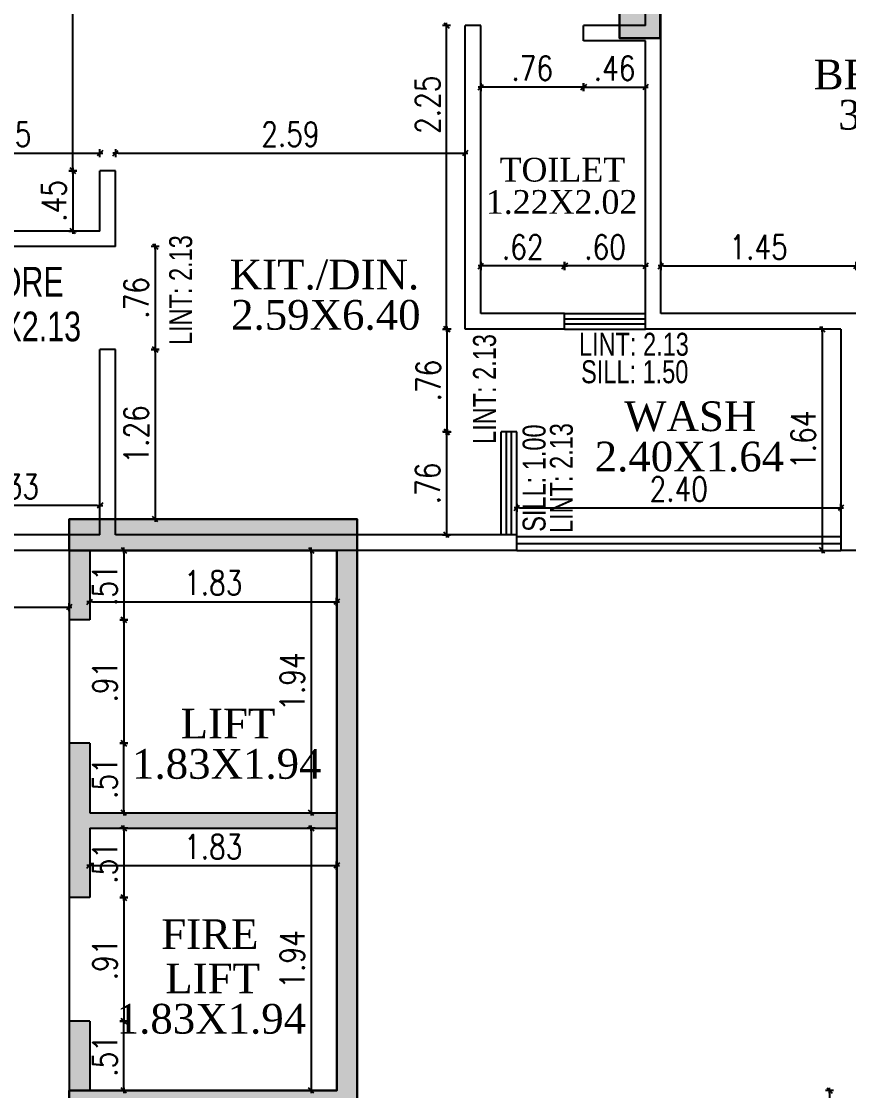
# Model space of a CAD drawing. Header units: inches. Extents: x 14235 to 14499, y 0 to 2549.
# Drawn here: x 14341.1 to 14347.23, y 2364.85 to 2372.77 of the extents above; entities that cross this region are included whole.
import ezdxf
from ezdxf.enums import TextEntityAlignment as Align

# ---------------------------------------------------------------- set-up
doc = ezdxf.new("R2010")
doc.units = ezdxf.units.IN
doc.header["$LTSCALE"] = 0.25
doc.header["$MEASUREMENT"] = 0
doc.header["$PDMODE"] = 35
doc.layers.add('P-COL', color=7, linetype='Continuous', lineweight=30)
doc.layers.add('P-COLHAT', color=8, linetype='Continuous', lineweight=25)
for name, color, linetype in [('steel', 251, 'Continuous'), ('text-large', 7, 'Continuous'), ('wall', 7, 'Continuous'), ('wall hatch', 7, 'Continuous'), ('walls', 7, 'Continuous'), ('windows', 106, 'Continuous'), ('WORK TEX', 6, 'Continuous'), ('WORKING DIM', 7, 'Continuous')]:
    doc.layers.add(name, color=color, linetype=linetype)
doc.styles.add('ARIAL', font='TIMES_0.TTF')
doc.styles.add('ARL', font='swisscl_0.ttf')
doc.styles.add('romans', font='romans.shx', dxfattribs={"width": 0.8})
doc.dimstyles.new('121', dxfattribs={"dimscale": 0.1, "dimtxt": 1.8, "dimasz": 0.2, "dimexe": 0.03125, "dimexo": 0.25, "dimgap": 0.5, "dimtad": 1, "dimzin": 4, "dimdsep": 46, "dimtxsty": 'romans', "dimblk1": 'MINITICK', "dimblk2": 'MINITICK', "dimsah": 1, "dimcen": 1, "dimse1": 1, "dimse2": 1, "dimclrd": 252, "dimclre": 256, "dimclrt": 7, "dimadec": 3, "dimazin": 0, "dimtfac": 0.8, "dimtix": 1, "dimtmove": 2, "dimatfit": 3, "dimfxl": 0, "dimtolj": 1, "dimtzin": 3, "dimarcsym": 0})

# ---------------------------------------------------------------- blocks, each defined once
blk = doc.blocks.new('B')
at = {"layer": 'P-COLHAT', "lineweight": 30}
blk.add_hatch(color=256, dxfattribs=at).paths.add_polyline_path([(17.9878, -5.4067), (17.6878, -5.4067), (17.6878, -4.2067), (17.9878, -4.2067)])
at = {"layer": 'P-COLHAT', "ltscale": 10}
blk.add_hatch(color=256, dxfattribs=at).paths.add_polyline_path([(13.6101, -13.2006), (15.5918, -13.2006), (15.5918, -9.1991), (13.6101, -9.1991), (13.6101, -8.9691), (15.7442, -8.9691), (15.7442, -13.4306), (13.6101, -13.4306)])
at = {"layer": 'P-COL'}
blk.add_lwpolyline([(17.9878, -5.4067), (17.6878, -5.4067), (17.6878, -4.2067), (17.9878, -4.2067)], close=True, dxfattribs=at)
at = {"layer": 'P-COL', "ltscale": 10}
blk.add_lwpolyline([(13.6101, -13.2006), (15.5918, -13.2006), (15.5918, -9.1991), (13.6101, -9.1991), (13.6101, -8.9691), (15.7442, -8.9691), (15.7442, -13.4306), (13.6101, -13.4306)], close=True, dxfattribs=at)
blk = doc.blocks.new('MINITICK')
at = {"color": 7}
for p, q in [((1, 1), (-1, -1)), ((-1, 0), (1, 0)), ((0, -1.5), (0, 1.5))]:
    blk.add_line(p, q, dxfattribs=at)
blk = doc.blocks.new('*D411')
at = {"layer": 'Defpoints', "color": 0, "transparency": 16777216}
for p in [(14340.3514, 2369.4136), (14341.6852, 2369.4136), (14340.3514, 2369.1857)]:
    blk.add_point(p, dxfattribs=at)
at = {"layer": 'WORKING DIM', "color": 252, "lineweight": -2, "transparency": 16777216}
blk.add_line((14341.6652, 2369.1857), (14340.3714, 2369.1857), dxfattribs=at)
at = {"layer": 'WORKING DIM', "color": 252, "lineweight": -2, "transparency": 16777216, "xscale": 0.02, "yscale": 0.02, "zscale": 0.02, "rotation": 180}
blk.add_blockref('MINITICK', (14340.3514, 2369.1857), dxfattribs=at)
at = {"layer": 'WORKING DIM', "color": 252, "lineweight": -2, "transparency": 16777216, "xscale": 0.02, "yscale": 0.02, "zscale": 0.02}
blk.add_blockref('MINITICK', (14341.6852, 2369.1857), dxfattribs=at)
at = {"layer": 'WORKING DIM', "color": 7, "transparency": 16777216, "insert": (14341.0183, 2369.3257), "char_height": 0.18, "attachment_point": 5, "style": 'romans'}
blk.add_mtext('\\A1;1.33', dxfattribs=at)
blk = doc.blocks.new('*D412')
at = {"layer": 'Defpoints', "color": 0, "transparency": 16777216}
for p in [(14341.7424, 2370.3416), (14341.7424, 2369.0833), (14342.0937, 2369.0833)]:
    blk.add_point(p, dxfattribs=at)
at = {"layer": 'WORKING DIM', "color": 252, "lineweight": -2, "transparency": 16777216}
blk.add_line((14342.0937, 2370.3216), (14342.0937, 2369.1033), dxfattribs=at)
at = {"layer": 'WORKING DIM', "color": 252, "lineweight": -2, "transparency": 16777216, "xscale": 0.02, "yscale": 0.02, "zscale": 0.02}
for p, rotation in [((14342.0937, 2370.3416), 90), ((14342.0937, 2369.0833), 270)]:
    blk.add_blockref('MINITICK', p, dxfattribs=dict(at, rotation=rotation))
at = {"layer": 'WORKING DIM', "color": 7, "transparency": 16777216, "insert": (14341.9537, 2369.7124), "char_height": 0.18, "attachment_point": 5, "rotation": 90, "style": 'romans'}
blk.add_mtext('\\A1;1.26', dxfattribs=at)
blk = doc.blocks.new('*D413')
at = {"layer": 'Defpoints', "color": 0, "transparency": 16777216}
for p in [(14341.6668, 2371.1038), (14341.7424, 2370.3416), (14342.0937, 2370.3416)]:
    blk.add_point(p, dxfattribs=at)
at = {"layer": 'WORKING DIM', "color": 252, "lineweight": -2, "transparency": 16777216}
blk.add_line((14342.0937, 2371.0838), (14342.0937, 2370.3616), dxfattribs=at)
at = {"layer": 'WORKING DIM', "color": 252, "lineweight": -2, "transparency": 16777216, "xscale": 0.02, "yscale": 0.02, "zscale": 0.02}
for p, rotation in [((14342.0937, 2371.1038), 90), ((14342.0937, 2370.3416), 270)]:
    blk.add_blockref('MINITICK', p, dxfattribs=dict(at, rotation=rotation))
at = {"layer": 'WORKING DIM', "color": 7, "transparency": 16777216, "insert": (14341.9537, 2370.7227), "char_height": 0.18, "attachment_point": 5, "rotation": 90, "style": 'romans'}
blk.add_mtext('\\A1;.76', dxfattribs=at)
blk = doc.blocks.new('*D541')
at = {"layer": 'Defpoints', "color": 0, "transparency": 16777216}
for p in [(14341.6852, 2371.6653), (14341.4838, 2371.2181), (14341.6852, 2371.2181)]:
    blk.add_point(p, dxfattribs=at)
at = {"layer": 'WORKING DIM', "color": 252, "lineweight": -2, "transparency": 16777216}
blk.add_line((14341.4838, 2371.6453), (14341.4838, 2371.2381), dxfattribs=at)
at = {"layer": 'WORKING DIM', "color": 252, "lineweight": -2, "transparency": 16777216, "xscale": 0.02, "yscale": 0.02, "zscale": 0.02}
for p, rotation in [((14341.4838, 2371.6653), 90), ((14341.4838, 2371.2181), 270)]:
    blk.add_blockref('MINITICK', p, dxfattribs=dict(at, rotation=rotation))
at = {"layer": 'WORKING DIM', "color": 7, "transparency": 16777216, "insert": (14341.3438, 2371.4417), "char_height": 0.18, "attachment_point": 5, "rotation": 90, "style": 'romans'}
blk.add_mtext('\\A1;.45', dxfattribs=at)
blk = doc.blocks.new('*D542')
at = {"layer": 'Defpoints', "color": 0, "transparency": 16777216}
for p in [(14341.4838, 2374.9128), (14341.7995, 2374.9128), (14341.7995, 2371.6653)]:
    blk.add_point(p, dxfattribs=at)
at = {"layer": 'WORKING DIM', "color": 252, "lineweight": -2, "transparency": 16777216}
blk.add_line((14341.4838, 2371.6853), (14341.4838, 2374.8928), dxfattribs=at)
at = {"layer": 'WORKING DIM', "color": 252, "lineweight": -2, "transparency": 16777216, "xscale": 0.02, "yscale": 0.02, "zscale": 0.02}
for p, rotation in [((14341.4838, 2374.9128), 90), ((14341.4838, 2371.6653), 270)]:
    blk.add_blockref('MINITICK', p, dxfattribs=dict(at, rotation=rotation))
at = {"layer": 'WORKING DIM', "color": 7, "transparency": 16777216, "insert": (14341.3438, 2373.2891), "char_height": 0.18, "attachment_point": 5, "rotation": 90, "style": 'romans'}
blk.add_mtext('\\A1;3.25', dxfattribs=at)
blk = doc.blocks.new('*D569')
at = {"layer": 'Defpoints', "color": 0, "transparency": 16777216}
for p in [(14347.2873, 2370.9594), (14345.8392, 2370.6064), (14347.2873, 2370.6064)]:
    blk.add_point(p, dxfattribs=at)
at = {"layer": 'WORKING DIM', "color": 252, "lineweight": -2, "transparency": 16777216}
blk.add_line((14345.8592, 2370.9594), (14347.2673, 2370.9594), dxfattribs=at)
at = {"layer": 'WORKING DIM', "color": 252, "lineweight": -2, "transparency": 16777216, "xscale": 0.02, "yscale": 0.02, "zscale": 0.02, "rotation": 180}
blk.add_blockref('MINITICK', (14345.8392, 2370.9594), dxfattribs=at)
at = {"layer": 'WORKING DIM', "color": 252, "lineweight": -2, "transparency": 16777216, "xscale": 0.02, "yscale": 0.02, "zscale": 0.02}
blk.add_blockref('MINITICK', (14347.2873, 2370.9594), dxfattribs=at)
at = {"layer": 'WORKING DIM', "color": 7, "transparency": 16777216, "insert": (14346.5632, 2371.0994), "char_height": 0.18, "attachment_point": 5, "style": 'romans'}
blk.add_mtext('\\A1;1.45', dxfattribs=at)
blk = doc.blocks.new('*D573')
at = {"layer": 'Defpoints', "color": 0, "transparency": 16777216}
for p in [(14345.2675, 2372.6262), (14345.7248, 2372.6262), (14345.7248, 2372.2845)]:
    blk.add_point(p, dxfattribs=at)
at = {"layer": 'WORKING DIM', "color": 252, "lineweight": -2, "transparency": 16777216}
blk.add_line((14345.2875, 2372.2845), (14345.7048, 2372.2845), dxfattribs=at)
at = {"layer": 'WORKING DIM', "color": 252, "lineweight": -2, "transparency": 16777216, "xscale": 0.02, "yscale": 0.02, "zscale": 0.02, "rotation": 180}
blk.add_blockref('MINITICK', (14345.2675, 2372.2845), dxfattribs=at)
at = {"layer": 'WORKING DIM', "color": 252, "lineweight": -2, "transparency": 16777216, "xscale": 0.02, "yscale": 0.02, "zscale": 0.02}
blk.add_blockref('MINITICK', (14345.7248, 2372.2845), dxfattribs=at)
at = {"layer": 'WORKING DIM', "color": 7, "transparency": 16777216, "insert": (14345.4962, 2372.4245), "char_height": 0.18, "attachment_point": 5, "style": 'romans'}
blk.add_mtext('\\A1;.46', dxfattribs=at)
blk = doc.blocks.new('*D574')
at = {"layer": 'Defpoints', "color": 0, "transparency": 16777216}
for p in [(14344.5053, 2372.7405), (14345.2675, 2372.7405), (14344.5053, 2372.2845)]:
    blk.add_point(p, dxfattribs=at)
at = {"layer": 'WORKING DIM', "color": 252, "lineweight": -2, "transparency": 16777216}
blk.add_line((14345.2475, 2372.2845), (14344.5253, 2372.2845), dxfattribs=at)
at = {"layer": 'WORKING DIM', "color": 252, "lineweight": -2, "transparency": 16777216, "xscale": 0.02, "yscale": 0.02, "zscale": 0.02, "rotation": 180}
blk.add_blockref('MINITICK', (14344.5053, 2372.2845), dxfattribs=at)
at = {"layer": 'WORKING DIM', "color": 252, "lineweight": -2, "transparency": 16777216, "xscale": 0.02, "yscale": 0.02, "zscale": 0.02}
blk.add_blockref('MINITICK', (14345.2675, 2372.2845), dxfattribs=at)
at = {"layer": 'WORKING DIM', "color": 7, "transparency": 16777216, "insert": (14344.8864, 2372.4245), "char_height": 0.18, "attachment_point": 5, "style": 'romans'}
blk.add_mtext('\\A1;.76', dxfattribs=at)
blk = doc.blocks.new('*D575')
at = {"layer": 'Defpoints', "color": 0, "transparency": 16777216}
for p in [(14345.127, 2370.9594), (14345.127, 2370.6064), (14345.7248, 2370.6064)]:
    blk.add_point(p, dxfattribs=at)
at = {"layer": 'WORKING DIM', "color": 252, "lineweight": -2, "transparency": 16777216}
blk.add_line((14345.7048, 2370.9594), (14345.147, 2370.9594), dxfattribs=at)
at = {"layer": 'WORKING DIM', "color": 252, "lineweight": -2, "transparency": 16777216, "xscale": 0.02, "yscale": 0.02, "zscale": 0.02, "rotation": 180}
blk.add_blockref('MINITICK', (14345.127, 2370.9594), dxfattribs=at)
at = {"layer": 'WORKING DIM', "color": 252, "lineweight": -2, "transparency": 16777216, "xscale": 0.02, "yscale": 0.02, "zscale": 0.02}
blk.add_blockref('MINITICK', (14345.7248, 2370.9594), dxfattribs=at)
at = {"layer": 'WORKING DIM', "color": 7, "transparency": 16777216, "insert": (14345.4259, 2371.0994), "char_height": 0.18, "attachment_point": 5, "style": 'romans'}
blk.add_mtext('\\A1;.60', dxfattribs=at)
blk = doc.blocks.new('*D576')
at = {"layer": 'Defpoints', "color": 0, "transparency": 16777216}
for p in [(14344.5053, 2370.9594), (14344.5053, 2370.6064), (14345.127, 2370.6064)]:
    blk.add_point(p, dxfattribs=at)
at = {"layer": 'WORKING DIM', "color": 252, "lineweight": -2, "transparency": 16777216}
blk.add_line((14345.107, 2370.9594), (14344.5253, 2370.9594), dxfattribs=at)
at = {"layer": 'WORKING DIM', "color": 252, "lineweight": -2, "transparency": 16777216, "xscale": 0.02, "yscale": 0.02, "zscale": 0.02, "rotation": 180}
blk.add_blockref('MINITICK', (14344.5053, 2370.9594), dxfattribs=at)
at = {"layer": 'WORKING DIM', "color": 252, "lineweight": -2, "transparency": 16777216, "xscale": 0.02, "yscale": 0.02, "zscale": 0.02}
blk.add_blockref('MINITICK', (14345.127, 2370.9594), dxfattribs=at)
at = {"layer": 'WORKING DIM', "color": 7, "transparency": 16777216, "insert": (14344.8161, 2371.0994), "char_height": 0.18, "attachment_point": 5, "style": 'romans'}
blk.add_mtext('\\A1;.62', dxfattribs=at)
blk = doc.blocks.new('*D577')
at = {"layer": 'Defpoints', "color": 0, "transparency": 16777216}
for p in [(14344.6959, 2369.7299), (14344.2525, 2368.9677), (14344.6959, 2368.9677)]:
    blk.add_point(p, dxfattribs=at)
at = {"layer": 'WORKING DIM', "color": 252, "lineweight": -2, "transparency": 16777216}
blk.add_line((14344.2525, 2369.7099), (14344.2525, 2368.9877), dxfattribs=at)
at = {"layer": 'WORKING DIM', "color": 252, "lineweight": -2, "transparency": 16777216, "xscale": 0.02, "yscale": 0.02, "zscale": 0.02}
for p, rotation in [((14344.2525, 2369.7299), 90), ((14344.2525, 2368.9677), 270)]:
    blk.add_blockref('MINITICK', p, dxfattribs=dict(at, rotation=rotation))
at = {"layer": 'WORKING DIM', "color": 7, "transparency": 16777216, "insert": (14344.1125, 2369.3488), "char_height": 0.18, "attachment_point": 5, "rotation": 90, "style": 'romans'}
blk.add_mtext('\\A1;.76', dxfattribs=at)
blk = doc.blocks.new('*D578')
at = {"layer": 'Defpoints', "color": 0, "transparency": 16777216}
for p in [(14344.2575, 2370.492), (14344.759, 2370.492), (14344.7721, 2369.7299)]:
    blk.add_point(p, dxfattribs=at)
at = {"layer": 'WORKING DIM', "color": 252, "lineweight": -2, "transparency": 16777216}
blk.add_line((14344.2575, 2369.7499), (14344.2575, 2370.472), dxfattribs=at)
at = {"layer": 'WORKING DIM', "color": 252, "lineweight": -2, "transparency": 16777216, "xscale": 0.02, "yscale": 0.02, "zscale": 0.02}
for p, rotation in [((14344.2575, 2370.492), 90), ((14344.2575, 2369.7299), 270)]:
    blk.add_blockref('MINITICK', p, dxfattribs=dict(at, rotation=rotation))
at = {"layer": 'WORKING DIM', "color": 7, "transparency": 16777216, "insert": (14344.1175, 2370.111), "char_height": 0.18, "attachment_point": 5, "rotation": 90, "style": 'romans'}
blk.add_mtext('\\A1;.76', dxfattribs=at)
blk = doc.blocks.new('*D579')
at = {"layer": 'Defpoints', "color": 0, "transparency": 16777216}
for p in [(14346.8772, 2370.492), (14346.8772, 2368.8533), (14347.0337, 2368.8533)]:
    blk.add_point(p, dxfattribs=at)
at = {"layer": 'WORKING DIM', "color": 252, "lineweight": -2, "transparency": 16777216}
blk.add_line((14347.0337, 2370.472), (14347.0337, 2368.8733), dxfattribs=at)
at = {"layer": 'WORKING DIM', "color": 252, "lineweight": -2, "transparency": 16777216, "xscale": 0.02, "yscale": 0.02, "zscale": 0.02}
for p, rotation in [((14347.0337, 2370.492), 90), ((14347.0337, 2368.8533), 270)]:
    blk.add_blockref('MINITICK', p, dxfattribs=dict(at, rotation=rotation))
at = {"layer": 'WORKING DIM', "color": 7, "transparency": 16777216, "insert": (14346.8937, 2369.6727), "char_height": 0.18, "attachment_point": 5, "rotation": 90, "style": 'romans'}
blk.add_mtext('\\A1;1.64', dxfattribs=at)
blk = doc.blocks.new('*D580')
at = {"layer": 'Defpoints', "color": 0, "transparency": 16777216}
for p in [(14347.173, 2369.1675), (14344.7721, 2369.117), (14347.173, 2369.117)]:
    blk.add_point(p, dxfattribs=at)
at = {"layer": 'WORKING DIM', "color": 252, "lineweight": -2, "transparency": 16777216}
blk.add_line((14344.7921, 2369.1675), (14347.153, 2369.1675), dxfattribs=at)
at = {"layer": 'WORKING DIM', "color": 252, "lineweight": -2, "transparency": 16777216, "xscale": 0.02, "yscale": 0.02, "zscale": 0.02, "rotation": 180}
blk.add_blockref('MINITICK', (14344.7721, 2369.1675), dxfattribs=at)
at = {"layer": 'WORKING DIM', "color": 252, "lineweight": -2, "transparency": 16777216, "xscale": 0.02, "yscale": 0.02, "zscale": 0.02}
blk.add_blockref('MINITICK', (14347.173, 2369.1675), dxfattribs=at)
at = {"layer": 'WORKING DIM', "color": 7, "transparency": 16777216, "insert": (14345.9725, 2369.3075), "char_height": 0.18, "attachment_point": 5, "style": 'romans'}
blk.add_mtext('\\A1;2.40', dxfattribs=at)
blk = doc.blocks.new('*D582')
at = {"layer": 'Defpoints', "color": 0, "transparency": 16777216}
for p in [(14344.2525, 2372.7405), (14344.391, 2372.7405), (14344.391, 2370.492)]:
    blk.add_point(p, dxfattribs=at)
at = {"layer": 'WORKING DIM', "color": 252, "lineweight": -2, "transparency": 16777216}
blk.add_line((14344.2525, 2370.512), (14344.2525, 2372.7205), dxfattribs=at)
at = {"layer": 'WORKING DIM', "color": 252, "lineweight": -2, "transparency": 16777216, "xscale": 0.02, "yscale": 0.02, "zscale": 0.02}
for p, rotation in [((14344.2525, 2372.7405), 90), ((14344.2525, 2370.492), 270)]:
    blk.add_blockref('MINITICK', p, dxfattribs=dict(at, rotation=rotation))
at = {"layer": 'WORKING DIM', "color": 7, "transparency": 16777216, "insert": (14344.1125, 2372.1539), "char_height": 0.18, "attachment_point": 5, "rotation": 90, "style": 'romans'}
blk.add_mtext('\\A1;2.25', dxfattribs=at)
blk = doc.blocks.new('*D583')
at = {"layer": 'Defpoints', "color": 0, "transparency": 16777216}
for p in [(14341.4565, 2368.4317), (14336.6928, 2368.1438), (14341.4565, 2368.1438)]:
    blk.add_point(p, dxfattribs=at)
at = {"layer": 'WORKING DIM', "color": 252, "lineweight": -2, "transparency": 16777216}
blk.add_line((14336.7128, 2368.4317), (14341.4365, 2368.4317), dxfattribs=at)
at = {"layer": 'WORKING DIM', "color": 252, "lineweight": -2, "transparency": 16777216, "xscale": 0.02, "yscale": 0.02, "zscale": 0.02, "rotation": 180}
blk.add_blockref('MINITICK', (14336.6928, 2368.4317), dxfattribs=at)
at = {"layer": 'WORKING DIM', "color": 252, "lineweight": -2, "transparency": 16777216, "xscale": 0.02, "yscale": 0.02, "zscale": 0.02}
blk.add_blockref('MINITICK', (14341.4565, 2368.4317), dxfattribs=at)
at = {"layer": 'WORKING DIM', "color": 7, "transparency": 16777216, "insert": (14339.0747, 2368.5717), "char_height": 0.18, "attachment_point": 5, "style": 'romans'}
blk.add_mtext('\\A1;4.76', dxfattribs=at)
blk = doc.blocks.new('*D585')
at = {"layer": 'Defpoints', "color": 0, "transparency": 16777216}
for p in [(14344.391, 2371.7957), (14341.7995, 2371.2793), (14344.391, 2371.2793)]:
    blk.add_point(p, dxfattribs=at)
at = {"layer": 'WORKING DIM', "color": 252, "lineweight": -2, "transparency": 16777216}
blk.add_line((14341.8195, 2371.7957), (14344.371, 2371.7957), dxfattribs=at)
at = {"layer": 'WORKING DIM', "color": 252, "lineweight": -2, "transparency": 16777216, "xscale": 0.02, "yscale": 0.02, "zscale": 0.02, "rotation": 180}
blk.add_blockref('MINITICK', (14341.7995, 2371.7957), dxfattribs=at)
at = {"layer": 'WORKING DIM', "color": 252, "lineweight": -2, "transparency": 16777216, "xscale": 0.02, "yscale": 0.02, "zscale": 0.02}
blk.add_blockref('MINITICK', (14344.391, 2371.7957), dxfattribs=at)
at = {"layer": 'WORKING DIM', "color": 7, "transparency": 16777216, "insert": (14343.0953, 2371.9357), "char_height": 0.18, "attachment_point": 5, "style": 'romans'}
blk.add_mtext('\\A1;2.59', dxfattribs=at)
blk = doc.blocks.new('*D586')
at = {"layer": 'Defpoints', "color": 0, "transparency": 16777216}
for p in [(14341.6852, 2371.7957), (14340.237, 2371.2181), (14341.6852, 2371.2181)]:
    blk.add_point(p, dxfattribs=at)
at = {"layer": 'WORKING DIM', "color": 252, "lineweight": -2, "transparency": 16777216}
blk.add_line((14340.257, 2371.7957), (14341.6652, 2371.7957), dxfattribs=at)
at = {"layer": 'WORKING DIM', "color": 252, "lineweight": -2, "transparency": 16777216, "xscale": 0.02, "yscale": 0.02, "zscale": 0.02, "rotation": 180}
blk.add_blockref('MINITICK', (14340.237, 2371.7957), dxfattribs=at)
at = {"layer": 'WORKING DIM', "color": 252, "lineweight": -2, "transparency": 16777216, "xscale": 0.02, "yscale": 0.02, "zscale": 0.02}
blk.add_blockref('MINITICK', (14341.6852, 2371.7957), dxfattribs=at)
at = {"layer": 'WORKING DIM', "color": 7, "transparency": 16777216, "insert": (14340.9611, 2371.9357), "char_height": 0.18, "attachment_point": 5, "style": 'romans'}
blk.add_mtext('\\A1;1.45', dxfattribs=at)
blk = doc.blocks.new('*D415')
at = {"layer": 'Defpoints', "color": 0, "transparency": 16777216}
for p in [(14341.609, 2368.6785), (14343.4382, 2368.6785), (14343.4382, 2368.4728)]:
    blk.add_point(p, dxfattribs=at)
at = {"layer": 'WORKING DIM', "color": 252, "lineweight": -2, "transparency": 16777216}
blk.add_line((14341.629, 2368.4728), (14343.4182, 2368.4728), dxfattribs=at)
at = {"layer": 'WORKING DIM', "color": 252, "lineweight": -2, "transparency": 16777216, "xscale": 0.02, "yscale": 0.02, "zscale": 0.02, "rotation": 180}
blk.add_blockref('MINITICK', (14341.609, 2368.4728), dxfattribs=at)
at = {"layer": 'WORKING DIM', "color": 252, "lineweight": -2, "transparency": 16777216, "xscale": 0.02, "yscale": 0.02, "zscale": 0.02}
blk.add_blockref('MINITICK', (14343.4382, 2368.4728), dxfattribs=at)
at = {"layer": 'WORKING DIM', "color": 7, "transparency": 16777216, "insert": (14342.5236, 2368.6128), "char_height": 0.18, "attachment_point": 5, "style": 'romans'}
blk.add_mtext('\\A1;1.83', dxfattribs=at)
blk = doc.blocks.new('*D416')
at = {"layer": 'Defpoints', "color": 0, "transparency": 16777216}
for p in [(14341.8615, 2368.8533), (14341.8615, 2366.9097), (14343.2489, 2366.9097)]:
    blk.add_point(p, dxfattribs=at)
at = {"layer": 'WORKING DIM', "color": 252, "lineweight": -2, "transparency": 16777216}
blk.add_line((14343.2489, 2368.8333), (14343.2489, 2366.9297), dxfattribs=at)
at = {"layer": 'WORKING DIM', "color": 252, "lineweight": -2, "transparency": 16777216, "xscale": 0.02, "yscale": 0.02, "zscale": 0.02}
for p, rotation in [((14343.2489, 2368.8533), 90), ((14343.2489, 2366.9097), 270)]:
    blk.add_blockref('MINITICK', p, dxfattribs=dict(at, rotation=rotation))
at = {"layer": 'WORKING DIM', "color": 7, "transparency": 16777216, "insert": (14343.1089, 2367.8815), "char_height": 0.18, "attachment_point": 5, "rotation": 90, "style": 'romans'}
blk.add_mtext('\\A1;1.94', dxfattribs=at)
blk = doc.blocks.new('*D417')
at = {"layer": 'Defpoints', "color": 0, "transparency": 16777216}
for p in [(14341.609, 2368.8533), (14341.609, 2368.3388), (14341.8615, 2368.3388)]:
    blk.add_point(p, dxfattribs=at)
at = {"layer": 'WORKING DIM', "color": 252, "lineweight": -2, "transparency": 16777216}
blk.add_line((14341.8615, 2368.8333), (14341.8615, 2368.3588), dxfattribs=at)
at = {"layer": 'WORKING DIM', "color": 252, "lineweight": -2, "transparency": 16777216, "xscale": 0.02, "yscale": 0.02, "zscale": 0.02}
for p, rotation in [((14341.8615, 2368.8533), 90), ((14341.8615, 2368.3388), 270)]:
    blk.add_blockref('MINITICK', p, dxfattribs=dict(at, rotation=rotation))
at = {"layer": 'WORKING DIM', "color": 7, "transparency": 16777216, "insert": (14341.7215, 2368.5961), "char_height": 0.18, "attachment_point": 5, "rotation": 90, "style": 'romans'}
blk.add_mtext('\\A1;.51', dxfattribs=at)
blk = doc.blocks.new('*D418')
at = {"layer": 'Defpoints', "color": 0, "transparency": 16777216}
for p in [(14341.609, 2368.3388), (14341.609, 2367.4242), (14341.8615, 2367.4242)]:
    blk.add_point(p, dxfattribs=at)
at = {"layer": 'WORKING DIM', "color": 252, "lineweight": -2, "transparency": 16777216}
blk.add_line((14341.8615, 2368.3188), (14341.8615, 2367.4442), dxfattribs=at)
at = {"layer": 'WORKING DIM', "color": 252, "lineweight": -2, "transparency": 16777216, "xscale": 0.02, "yscale": 0.02, "zscale": 0.02}
for p, rotation in [((14341.8615, 2368.3388), 90), ((14341.8615, 2367.4242), 270)]:
    blk.add_blockref('MINITICK', p, dxfattribs=dict(at, rotation=rotation))
at = {"layer": 'WORKING DIM', "color": 7, "transparency": 16777216, "insert": (14341.7215, 2367.8815), "char_height": 0.18, "attachment_point": 5, "rotation": 90, "style": 'romans'}
blk.add_mtext('\\A1;.91', dxfattribs=at)
blk = doc.blocks.new('*D419')
at = {"layer": 'Defpoints', "color": 0, "transparency": 16777216}
for p in [(14341.609, 2367.4242), (14341.8615, 2367.4242), (14341.609, 2366.9097)]:
    blk.add_point(p, dxfattribs=at)
at = {"layer": 'WORKING DIM', "color": 252, "lineweight": -2, "transparency": 16777216}
blk.add_line((14341.8615, 2366.9297), (14341.8615, 2367.4042), dxfattribs=at)
at = {"layer": 'WORKING DIM', "color": 252, "lineweight": -2, "transparency": 16777216, "xscale": 0.02, "yscale": 0.02, "zscale": 0.02}
for p, rotation in [((14341.8615, 2367.4242), 90), ((14341.8615, 2366.9097), 270)]:
    blk.add_blockref('MINITICK', p, dxfattribs=dict(at, rotation=rotation))
at = {"layer": 'WORKING DIM', "color": 7, "transparency": 16777216, "insert": (14341.7215, 2367.167), "char_height": 0.18, "attachment_point": 5, "rotation": 90, "style": 'romans'}
blk.add_mtext('\\A1;.51', dxfattribs=at)
blk = doc.blocks.new('*D420')
at = {"layer": 'Defpoints', "color": 0, "transparency": 16777216}
for p in [(14341.609, 2366.7954), (14341.609, 2366.2809), (14341.8615, 2366.2809)]:
    blk.add_point(p, dxfattribs=at)
at = {"layer": 'WORKING DIM', "color": 252, "lineweight": -2, "transparency": 16777216}
blk.add_line((14341.8615, 2366.7754), (14341.8615, 2366.3009), dxfattribs=at)
at = {"layer": 'WORKING DIM', "color": 252, "lineweight": -2, "transparency": 16777216, "xscale": 0.02, "yscale": 0.02, "zscale": 0.02}
for p, rotation in [((14341.8615, 2366.7954), 90), ((14341.8615, 2366.2809), 270)]:
    blk.add_blockref('MINITICK', p, dxfattribs=dict(at, rotation=rotation))
at = {"layer": 'WORKING DIM', "color": 7, "transparency": 16777216, "insert": (14341.7215, 2366.5382), "char_height": 0.18, "attachment_point": 5, "rotation": 90, "style": 'romans'}
blk.add_mtext('\\A1;.51', dxfattribs=at)
blk = doc.blocks.new('*D421')
at = {"layer": 'Defpoints', "color": 0, "transparency": 16777216}
for p in [(14341.5328, 2366.2809), (14341.5328, 2365.3663), (14341.8615, 2365.3663)]:
    blk.add_point(p, dxfattribs=at)
at = {"layer": 'WORKING DIM', "color": 252, "lineweight": -2, "transparency": 16777216}
blk.add_line((14341.8615, 2366.2609), (14341.8615, 2365.3863), dxfattribs=at)
at = {"layer": 'WORKING DIM', "color": 252, "lineweight": -2, "transparency": 16777216, "xscale": 0.02, "yscale": 0.02, "zscale": 0.02}
for p, rotation in [((14341.8615, 2366.2809), 90), ((14341.8615, 2365.3663), 270)]:
    blk.add_blockref('MINITICK', p, dxfattribs=dict(at, rotation=rotation))
at = {"layer": 'WORKING DIM', "color": 7, "transparency": 16777216, "insert": (14341.7215, 2365.8236), "char_height": 0.18, "attachment_point": 5, "rotation": 90, "style": 'romans'}
blk.add_mtext('\\A1;.91', dxfattribs=at)
blk = doc.blocks.new('*D422')
at = {"layer": 'Defpoints', "color": 0, "transparency": 16777216}
for p in [(14341.609, 2365.3663), (14341.8615, 2365.3663), (14341.609, 2364.8518)]:
    blk.add_point(p, dxfattribs=at)
at = {"layer": 'WORKING DIM', "color": 252, "lineweight": -2, "transparency": 16777216}
blk.add_line((14341.8615, 2364.8718), (14341.8615, 2365.3463), dxfattribs=at)
at = {"layer": 'WORKING DIM', "color": 252, "lineweight": -2, "transparency": 16777216, "xscale": 0.02, "yscale": 0.02, "zscale": 0.02}
for p, rotation in [((14341.8615, 2365.3663), 90), ((14341.8615, 2364.8518), 270)]:
    blk.add_blockref('MINITICK', p, dxfattribs=dict(at, rotation=rotation))
at = {"layer": 'WORKING DIM', "color": 7, "transparency": 16777216, "insert": (14341.7215, 2365.109), "char_height": 0.18, "attachment_point": 5, "rotation": 90, "style": 'romans'}
blk.add_mtext('\\A1;.51', dxfattribs=at)
blk = doc.blocks.new('*D423')
at = {"layer": 'Defpoints', "color": 0, "transparency": 16777216}
for p in [(14341.609, 2366.7954), (14343.4382, 2366.7954), (14343.4382, 2366.5182)]:
    blk.add_point(p, dxfattribs=at)
at = {"layer": 'WORKING DIM', "color": 252, "lineweight": -2, "transparency": 16777216}
blk.add_line((14341.629, 2366.5182), (14343.4182, 2366.5182), dxfattribs=at)
at = {"layer": 'WORKING DIM', "color": 252, "lineweight": -2, "transparency": 16777216, "xscale": 0.02, "yscale": 0.02, "zscale": 0.02, "rotation": 180}
blk.add_blockref('MINITICK', (14341.609, 2366.5182), dxfattribs=at)
at = {"layer": 'WORKING DIM', "color": 252, "lineweight": -2, "transparency": 16777216, "xscale": 0.02, "yscale": 0.02, "zscale": 0.02}
blk.add_blockref('MINITICK', (14343.4382, 2366.5182), dxfattribs=at)
at = {"layer": 'WORKING DIM', "color": 7, "transparency": 16777216, "insert": (14342.5236, 2366.6582), "char_height": 0.18, "attachment_point": 5, "style": 'romans'}
blk.add_mtext('\\A1;1.83', dxfattribs=at)
blk = doc.blocks.new('*D424')
at = {"layer": 'Defpoints', "color": 0, "transparency": 16777216}
for p in [(14343.0556, 2366.7954), (14343.0556, 2364.8518), (14343.2489, 2364.8518)]:
    blk.add_point(p, dxfattribs=at)
at = {"layer": 'WORKING DIM', "color": 252, "lineweight": -2, "transparency": 16777216}
blk.add_line((14343.2489, 2366.7754), (14343.2489, 2364.8718), dxfattribs=at)
at = {"layer": 'WORKING DIM', "color": 252, "lineweight": -2, "transparency": 16777216, "xscale": 0.02, "yscale": 0.02, "zscale": 0.02}
for p, rotation in [((14343.2489, 2366.7954), 90), ((14343.2489, 2364.8518), 270)]:
    blk.add_blockref('MINITICK', p, dxfattribs=dict(at, rotation=rotation))
at = {"layer": 'WORKING DIM', "color": 7, "transparency": 16777216, "insert": (14343.1089, 2365.8236), "char_height": 0.18, "attachment_point": 5, "rotation": 90, "style": 'romans'}
blk.add_mtext('\\A1;1.94', dxfattribs=at)
blk = doc.blocks.new('*D641')
at = {"layer": 'Defpoints', "color": 0, "transparency": 16777216}
for p in [(14346.8787, 2364.8518), (14346.8787, 2363.2131), (14347.088, 2363.2131)]:
    blk.add_point(p, dxfattribs=at)
at = {"layer": 'WORKING DIM', "color": 252, "lineweight": -2, "transparency": 16777216}
blk.add_line((14347.088, 2364.8318), (14347.088, 2363.2331), dxfattribs=at)
at = {"layer": 'WORKING DIM', "color": 252, "lineweight": -2, "transparency": 16777216, "xscale": 0.02, "yscale": 0.02, "zscale": 0.02}
for p, rotation in [((14347.088, 2364.8518), 90), ((14347.088, 2363.2131), 270)]:
    blk.add_blockref('MINITICK', p, dxfattribs=dict(at, rotation=rotation))
at = {"layer": 'WORKING DIM', "color": 7, "transparency": 16777216, "insert": (14346.948, 2364.0324), "char_height": 0.18, "attachment_point": 5, "rotation": 90, "style": 'romans'}
blk.add_mtext('\\A1;1.64', dxfattribs=at)

msp = doc.modelspace()

# ---------------------------------------------------------------- hatches: boundary and pattern name
at = {"layer": 'wall hatch'}
h = msp.add_hatch(color=8, dxfattribs=at)
h.dxf.hatch_style = 1
h.paths.add_polyline_path([(14341.609, 2368.8533), (14341.4565, 2368.8533), (14341.4565, 2368.3388), (14341.609, 2368.3388)], flags=17)
h.paths.add_polyline_path([(14341.609, 2367.4242), (14341.4565, 2367.4242), (14341.4565, 2366.2809), (14341.609, 2366.2809), (14341.609, 2366.7954), (14343.4382, 2366.7954), (14343.4382, 2364.8518), (14343.5907, 2364.8518), (14343.5907, 2368.8533), (14343.4382, 2368.8533), (14343.4382, 2366.9097), (14341.609, 2366.9097)])
h.paths.add_polyline_path([(14341.609, 2365.3663), (14341.4565, 2365.3663), (14341.4565, 2364.8518), (14341.609, 2364.8518)], flags=17)

# ---------------------------------------------------------------- linework, layer by layer
at = {"layer": 'steel'}
for p, q in [((14344.7721, 2368.955), (14347.173, 2368.955)), ((14344.7721, 2368.9041), (14347.173, 2368.9041)), ((14344.7721, 2368.8533), (14347.173, 2368.8533))]:
    msp.add_line(p, q, dxfattribs=at)
at = {"layer": 'wall'}
for p, q in [((14345.7248, 2372.7405), (14345.7248, 2373.8457)), ((14345.8392, 2370.6064), (14345.8392, 2373.8457)), ((14344.5053, 2372.7405), (14344.391, 2372.7405)), ((14344.391, 2370.492), (14344.391, 2372.7405)), ((14344.5053, 2370.6064), (14344.5053, 2372.7405)), ((14345.7248, 2372.7405), (14345.2675, 2372.7405)), ((14345.2675, 2372.6262), (14345.2675, 2372.7405)), ((14345.7248, 2372.6262), (14345.2675, 2372.6262)), ((14345.7248, 2370.492), (14345.7248, 2372.6262)), ((14341.6852, 2371.2181), (14341.6852, 2371.6653)), ((14341.7995, 2371.6653), (14341.6852, 2371.6653)), ((14341.7995, 2371.1038), (14341.7995, 2371.6653)), ((14341.6852, 2371.2181), (14340.237, 2371.2181)), ((14341.7995, 2371.1038), (14340.3514, 2371.1038)), ((14345.127, 2370.6064), (14344.5053, 2370.6064)), ((14345.127, 2370.492), (14345.127, 2370.6064)), ((14347.2873, 2370.6064), (14345.8392, 2370.6064)), ((14345.127, 2370.492), (14344.391, 2370.492)), ((14347.173, 2370.492), (14345.7248, 2370.492)), ((14347.173, 2370.492), (14347.173, 2368.8533)), ((14341.7995, 2370.3416), (14341.6852, 2370.3416)), ((14341.6852, 2368.9677), (14341.6852, 2370.3416)), ((14341.7995, 2368.9677), (14341.7995, 2370.3416)), ((14344.7721, 2369.7299), (14344.6578, 2369.7299)), ((14341.6852, 2368.9677), (14340.3514, 2368.9677)), ((14344.7721, 2368.9677), (14341.7995, 2368.9677)), ((14344.7721, 2368.8533), (14344.7721, 2368.9677)), ((14344.7721, 2368.8533), (14340.237, 2368.8533)), ((14349.3834, 2368.8533), (14347.173, 2368.8533)), ((14341.609, 2366.9097), (14343.4382, 2366.9097)), ((14341.609, 2366.7954), (14343.4382, 2366.7954))]:
    msp.add_line(p, q, dxfattribs=at)
at = {"layer": 'walls'}
for p, q in [((14341.4565, 2368.8533), (14341.4565, 2364.8518)), ((14341.609, 2368.8533), (14341.609, 2368.3388)), ((14343.4382, 2368.8533), (14343.4382, 2366.9097)), ((14343.5907, 2368.8533), (14343.5907, 2364.8518)), ((14341.609, 2368.3388), (14341.4565, 2368.3388)), ((14341.609, 2367.4242), (14341.4565, 2367.4242)), ((14341.609, 2367.4242), (14341.609, 2366.9097)), ((14341.609, 2366.7954), (14341.609, 2366.2809)), ((14343.4382, 2366.7954), (14343.4382, 2364.8518)), ((14341.609, 2366.2809), (14341.4565, 2366.2809)), ((14341.609, 2365.3663), (14341.4565, 2365.3663)), ((14341.609, 2365.3663), (14341.609, 2364.8518))]:
    msp.add_line(p, q, dxfattribs=at)
at = {"layer": 'windows'}
for p, q in [((14345.127, 2370.6064), (14345.7248, 2370.6064)), ((14345.127, 2370.5683), (14345.7248, 2370.5683)), ((14345.127, 2370.5302), (14345.7248, 2370.5302)), ((14345.127, 2370.492), (14345.7248, 2370.492)), ((14344.6578, 2368.9677), (14344.6578, 2369.7299)), ((14344.6959, 2368.9677), (14344.6959, 2369.7299)), ((14344.734, 2368.9677), (14344.734, 2369.7299)), ((14344.7721, 2368.9677), (14344.7721, 2369.7299))]:
    msp.add_line(p, q, dxfattribs=at)

# ---------------------------------------------------------------- block references
at = {"layer": 'P-COL'}
msp.add_blockref('B', (14327.8465, 2378.0524), dxfattribs=at)

# ---------------------------------------------------------------- texts
at = {"layer": 'text-large'}
for s, height, style, p in [('BED ROOM', 0.22, 'ARIAL', (14347.8434, 2372.3782)), ('3.43X3.13', 0.22, 'ARIAL', (14347.8546, 2372.0798)), ('TOILET', 0.176, 'ARIAL', (14345.1101, 2371.6726)), ('1.22X2.02', 0.176, 'ARIAL', (14345.1041, 2371.4338)), ('KIT./DIN.', 0.22, 'ARIAL', (14343.348, 2370.8961)), ('STORE', 0.22, 'ARL', (14341.0281, 2370.8429)), ('2.59X6.40', 0.22, 'ARIAL', (14343.3582, 2370.5976)), ('1.33X2.13', 0.22, 'ARL', (14341.031, 2370.5117)), ('WASH', 0.22, 'ARIAL', (14346.0573, 2369.8467)), ('2.40X1.64', 0.22, 'ARIAL', (14346.0508, 2369.5482)), ('LIFT', 0.22, 'ARIAL', (14342.6331, 2367.5702)), ('1.83X1.94', 0.22, 'ARIAL', (14342.6244, 2367.2717)), ('FIRE', 0.22, 'ARIAL', (14342.4989, 2366.0107)), ('LIFT', 0.22, 'ARIAL', (14342.5194, 2365.6826)), ('1.83X1.94', 0.22, 'ARIAL', (14342.5107, 2365.3841))]:
    msp.add_text(s, height=height, dxfattribs=dict(at, style=style)).set_placement(p, align=Align.MIDDLE_CENTER)
at = {"layer": 'WORK TEX', "style": 'ARL'}
for s, p in [('LINT: 2.13', (14342.2827, 2370.7806)), ('LINT: 2.13', (14344.5331, 2370.0482)), ('LINT: 2.13', (14345.1024, 2369.3886)), ('SILL: 1.00', (14344.9005, 2369.3886))]:
    msp.add_text(s, height=0.17, rotation=90, dxfattribs=at).set_placement(p, align=Align.MIDDLE_CENTER)
for s, p in [('LINT: 2.13', (14345.64, 2370.3799)), ('SILL: 1.50', (14345.6459, 2370.1761))]:
    msp.add_text(s, height=0.17, dxfattribs=at).set_placement(p, align=Align.MIDDLE_CENTER)

# ---------------------------------------------------------------- dimensions: what is measured, and where the dimension line sits
at = {"layer": 'WORKING DIM'}
for base, p1, p2, angle, picture, middle in [((14341.4838, 2374.9128), (14341.7995, 2371.6653), (14341.7995, 2374.9128), 90, '*D542', (14341.3438, 2373.2891)), ((14341.4838, 2371.2181), (14341.6852, 2371.6653), (14341.6852, 2371.2181), 90, '*D541', (14341.3438, 2371.4417)), ((14342.0937, 2370.3416), (14341.6668, 2371.1038), (14341.7424, 2370.3416), 90, '*D413', (14341.9537, 2370.7227)), ((14344.2575, 2370.492), (14344.7721, 2369.7299), (14344.759, 2370.492), 90, '*D578', (14344.1175, 2370.111)), ((14347.0337, 2368.8533), (14346.8772, 2370.492), (14346.8772, 2368.8533), 90, '*D579', (14346.8937, 2369.6727)), ((14342.0937, 2369.0833), (14341.7424, 2370.3416), (14341.7424, 2369.0833), 90, '*D412', (14341.9537, 2369.7124)), ((14344.2525, 2368.9677), (14344.6959, 2369.7299), (14344.6959, 2368.9677), 90, '*D577', (14344.1125, 2369.3488)), ((14340.3514, 2369.1857), (14341.6852, 2369.4136), (14340.3514, 2369.4136), 180, '*D411', (14341.0183, 2369.3257)), ((14341.8615, 2368.3388), (14341.609, 2368.8533), (14341.609, 2368.3388), 90, '*D417', (14341.7215, 2368.5961)), ((14343.2489, 2366.9097), (14341.8615, 2368.8533), (14341.8615, 2366.9097), 90, '*D416', (14343.1089, 2367.8815)), ((14341.8615, 2367.4242), (14341.609, 2368.3388), (14341.609, 2367.4242), 90, '*D418', (14341.7215, 2367.8815)), ((14341.8615, 2367.4242), (14341.609, 2366.9097), (14341.609, 2367.4242), 90, '*D419', (14341.7215, 2367.167)), ((14341.8615, 2366.2809), (14341.609, 2366.7954), (14341.609, 2366.2809), 90, '*D420', (14341.7215, 2366.5382)), ((14343.2489, 2364.8518), (14343.0556, 2366.7954), (14343.0556, 2364.8518), 90, '*D424', (14343.1089, 2365.8236)), ((14341.8615, 2365.3663), (14341.5328, 2366.2809), (14341.5328, 2365.3663), 90, '*D421', (14341.7215, 2365.8236)), ((14341.8615, 2365.3663), (14341.609, 2364.8518), (14341.609, 2365.3663), 90, '*D422', (14341.7215, 2365.109)), ((14347.088, 2363.2131), (14346.8787, 2364.8518), (14346.8787, 2363.2131), 90, '*D641', (14346.948, 2364.0324))]:
    dim = msp.add_linear_dim(base=base, p1=p1, p2=p2, angle=angle, dimstyle='121', override={"dimfxl": 0.18, "dimfxlon": 1}, dxfattribs=at)
    dim.commit()
    dim.dimension.update_dxf_attribs({"geometry": picture, "text_midpoint": middle})
dim = msp.add_linear_dim(base=(14344.2525, 2372.7405), p1=(14344.391, 2370.492), p2=(14344.391, 2372.7405), angle=90, dimstyle='121', override={"dimfxl": 0.18, "dimfxlon": 1}, dxfattribs=at)
dim.commit()
dim.dimension.update_dxf_attribs({"geometry": '*D582', "text_midpoint": (14344.1125, 2372.1539), "dimtype": 160})
for base, p1, p2, picture, middle in [((14344.5053, 2372.2845), (14345.2675, 2372.7405), (14344.5053, 2372.7405), '*D574', (14344.8864, 2372.4245)), ((14345.7248, 2372.2845), (14345.2675, 2372.6262), (14345.7248, 2372.6262), '*D573', (14345.4962, 2372.4245)), ((14341.6852, 2371.7957), (14340.237, 2371.2181), (14341.6852, 2371.2181), '*D586', (14340.9611, 2371.9357)), ((14344.391, 2371.7957), (14341.7995, 2371.2793), (14344.391, 2371.2793), '*D585', (14343.0953, 2371.9357)), ((14344.5053, 2370.9594), (14345.127, 2370.6064), (14344.5053, 2370.6064), '*D576', (14344.8161, 2371.0994)), ((14345.127, 2370.9594), (14345.7248, 2370.6064), (14345.127, 2370.6064), '*D575', (14345.4259, 2371.0994)), ((14347.2873, 2370.9594), (14345.8392, 2370.6064), (14347.2873, 2370.6064), '*D569', (14346.5632, 2371.0994)), ((14347.173, 2369.1675), (14344.7721, 2369.117), (14347.173, 2369.117), '*D580', (14345.9725, 2369.3075)), ((14341.4565, 2368.4317), (14336.6928, 2368.1438), (14341.4565, 2368.1438), '*D583', (14339.0747, 2368.5717)), ((14343.4382, 2368.4728), (14341.609, 2368.6785), (14343.4382, 2368.6785), '*D415', (14342.5236, 2368.6128)), ((14343.4382, 2366.5182), (14341.609, 2366.7954), (14343.4382, 2366.7954), '*D423', (14342.5236, 2366.6582))]:
    dim = msp.add_linear_dim(base=base, p1=p1, p2=p2, dimstyle='121', override={"dimfxl": 0.18, "dimfxlon": 1}, dxfattribs=at)
    dim.commit()
    dim.dimension.update_dxf_attribs({"geometry": picture, "text_midpoint": middle})

doc.saveas('drawing.dxf')
